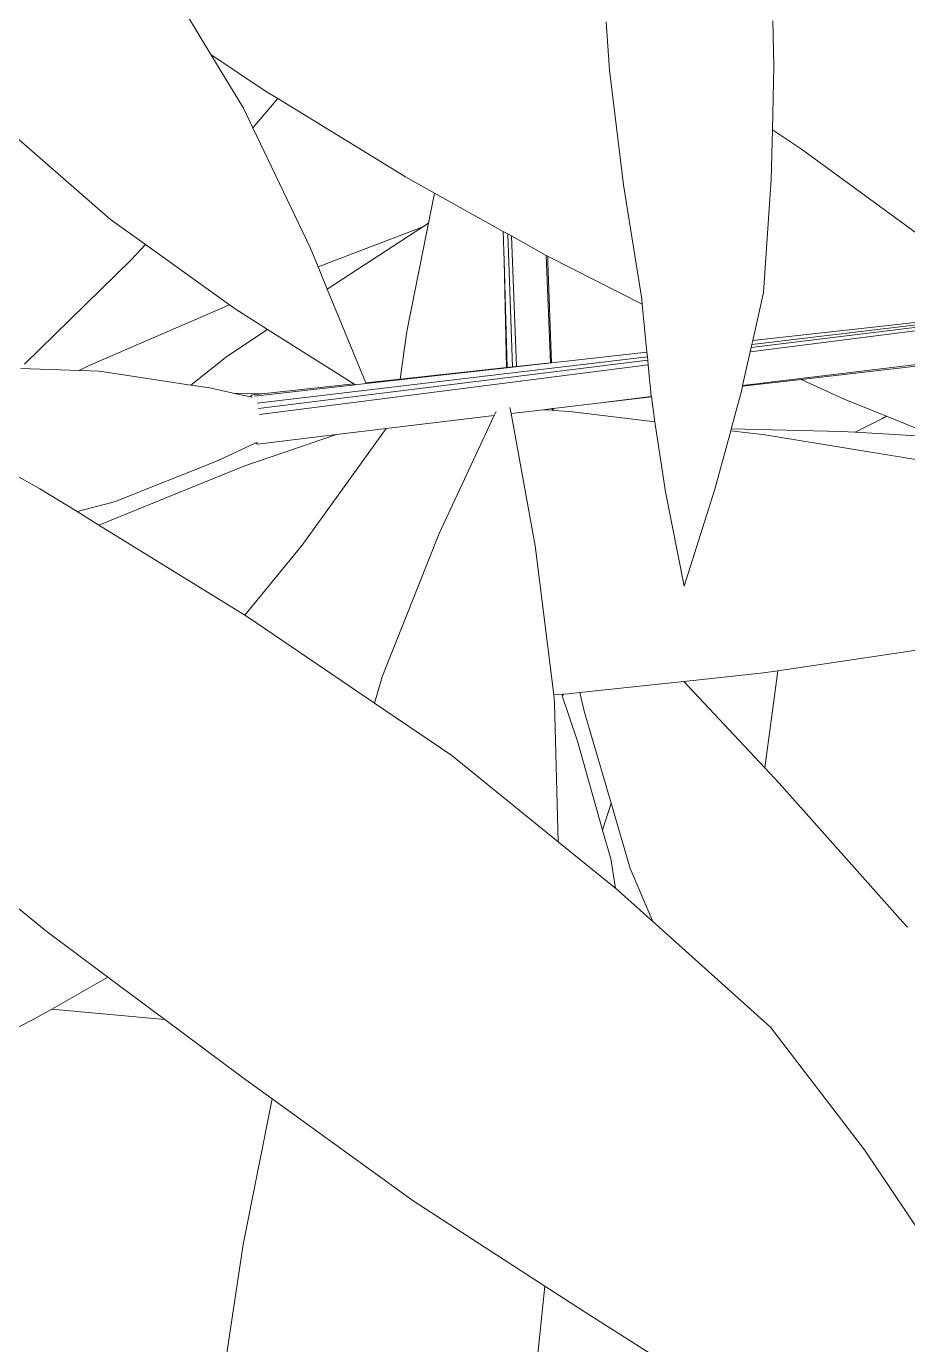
# Model space of a CAD drawing. Header units: millimetres. Extents: x 18 to 174501, y 22 to 24571.
# Drawn here: x 22470.7 to 22539.9, y 13692.1 to 13795.7 of the extents above; entities that cross this region are included whole.
import ezdxf

# ---------------------------------------------------------------- set-up
doc = ezdxf.new("R2010")
doc.units = ezdxf.units.MM
doc.header["$MEASUREMENT"] = 0
doc.layers.add('Edges', color=7, linetype='Continuous', lineweight=18)

# ---------------------------------------------------------------- blocks, each defined once
blk = doc.blocks.new('BAMBOOPLAN')
at = {"layer": 'Edges'}
for p, q in [((5.1692, 1.2697), (5.1515, 1.3168)), ((5.191, 1.2012), (5.1692, 1.2697)), ((4.9964, 1.2049), (4.9752, 1.255)), ((5.0532, 1.0879), (4.9964, 1.2049)), ((5.191, 1.2012), (5.2293, 1.1911)), ((5.2079, 1.1479), (5.191, 1.2012)), ((5.2293, 1.1911), (5.4051, 1.137)), ((5.7045, 1.1864), (5.248, 0.9657)), ((5.7055, 1.1858), (5.2484, 0.9621)), ((4.4506, 1.1727), (4.5674, 1.0754)), ((5.7079, 1.1843), (5.249, 0.9572)), ((5.2533, 0.9185), (5.7487, 1.1593)), ((5.2413, 1.0249), (5.2079, 1.1479)), ((5.2475, 0.9701), (5.5156, 1.0973)), ((5.1146, 0.9733), (5.0532, 1.0879)), ((4.5674, 1.0754), (4.6389, 1.0565)), ((4.5674, 1.0754), (4.6217, 1.0302)), ((5.3131, 0.9465), (5.5782, 1.074)), ((4.6388, 1.0128), (4.6546, 1.0531)), ((4.6389, 1.0565), (4.6546, 1.0531)), ((4.6546, 1.0531), (4.8189, 1.0167)), ((4.6217, 1.0302), (4.6388, 1.0128)), ((5.2475, 0.9701), (5.2413, 1.0249)), ((4.6388, 1.0128), (4.7436, 0.9067)), ((4.8189, 1.0167), (4.8558, 1.0101)), ((4.8604, 0.9761), (4.8558, 1.0101)), ((4.8558, 1.0101), (4.9425, 0.9945)), ((4.9542, 0.9637), (4.9425, 0.9945)), ((4.9425, 0.9945), (4.9484, 0.9935)), ((4.9484, 0.9935), (5.0022, 0.854)), ((4.9484, 0.9935), (4.953, 0.9927)), ((4.953, 0.9927), (5.0064, 0.856)), ((4.953, 0.9927), (4.9971, 0.9848)), ((5.041, 0.8722), (4.9971, 0.9848)), ((4.9971, 0.9848), (4.999, 0.9844)), ((5.0013, 0.9784), (4.999, 0.9844)), ((4.999, 0.9844), (4.9991, 0.9844)), ((5.0013, 0.9784), (4.9991, 0.9844)), ((4.9991, 0.9844), (5.0004, 0.9842)), ((5.0004, 0.9842), (5.117, 0.9681)), ((5.0421, 0.8728), (5.0013, 0.9784)), ((4.7592, 0.889), (4.8555, 0.9699)), ((4.7894, 0.8849), (4.8555, 0.9699)), ((4.8555, 0.9699), (4.8604, 0.9761)), ((4.8771, 0.8528), (4.8604, 0.9761)), ((4.9961, 0.8512), (4.9542, 0.9637)), ((4.9966, 0.8514), (4.9542, 0.9637)), ((5.117, 0.9681), (5.1146, 0.9733)), ((5.1395, 0.9188), (5.117, 0.9681)), ((5.248, 0.9657), (5.2475, 0.9701)), ((5.2484, 0.9621), (5.248, 0.9657)), ((5.249, 0.9572), (5.2484, 0.9621)), ((5.2533, 0.9185), (5.249, 0.9572)), ((4.3238, 0.9435), (4.5215, 0.8632)), ((5.2534, 0.9178), (5.3131, 0.9465)), ((5.3131, 0.9465), (5.366, 0.9414)), ((5.366, 0.9414), (5.4173, 0.9388)), ((5.3898, 0.9101), (5.4139, 0.9347)), ((5.4139, 0.9347), (5.4173, 0.9388)), ((5.4173, 0.9388), (5.4539, 0.9369)), ((5.0787, 0.8899), (5.1395, 0.9188)), ((5.1416, 0.9142), (5.1395, 0.9188)), ((5.2534, 0.9178), (5.2533, 0.9185)), ((5.4567, 0.9292), (5.3898, 0.9101)), ((4.7436, 0.9067), (4.7592, 0.889)), ((5.1416, 0.9142), (4.7443, 0.7221)), ((5.1433, 0.9106), (4.7477, 0.7169)), ((5.1454, 0.906), (4.7511, 0.7108)), ((5.1433, 0.9106), (5.1416, 0.9142)), ((5.1454, 0.906), (5.1433, 0.9106)), ((5.1601, 0.8738), (5.1454, 0.906)), ((5.254, 0.9122), (5.2534, 0.9178)), ((5.257, 0.8684), (5.254, 0.9122)), ((5.3746, 0.9058), (5.257, 0.8684)), ((5.295, 0.8742), (5.5177, 0.9128)), ((5.3898, 0.9101), (5.3746, 0.9058)), ((4.7592, 0.889), (4.7771, 0.8687)), ((4.8528, 0.7827), (5.0787, 0.8899)), ((5.0421, 0.8728), (5.0787, 0.8899)), ((4.7771, 0.8687), (4.7894, 0.8849)), ((5.2572, 0.866), (5.295, 0.8742)), ((4.5215, 0.8632), (4.5676, 0.8494)), ((4.7771, 0.8687), (4.8521, 0.7835)), ((5.0064, 0.856), (5.041, 0.8722)), ((5.041, 0.8722), (5.0421, 0.8728)), ((5.1033, 0.8456), (5.1603, 0.8733)), ((5.1033, 0.8456), (5.1605, 0.8731)), ((5.1603, 0.8733), (5.1601, 0.8738)), ((5.1605, 0.8731), (5.1603, 0.8733)), ((5.1735, 0.8479), (5.1605, 0.8731)), ((5.2572, 0.866), (5.257, 0.8684)), ((5.2618, 0.7985), (5.2572, 0.866)), ((4.5581, 0.8281), (4.5676, 0.8494)), ((4.5676, 0.8494), (4.6788, 0.8163)), ((4.8873, 0.8), (4.8771, 0.8528)), ((4.8873, 0.8), (4.9961, 0.8512)), ((4.9961, 0.8512), (4.9966, 0.8514)), ((4.9966, 0.8514), (5.0022, 0.854)), ((5.0022, 0.854), (5.0064, 0.856)), ((5.0606, 0.8248), (5.1033, 0.8456)), ((5.0795, 0.8276), (5.1735, 0.8479)), ((5.2102, 0.7773), (5.1735, 0.8479)), ((4.4832, 0.6784), (4.5581, 0.8281)), ((4.5523, 0.7003), (4.6788, 0.8163)), ((4.6788, 0.8163), (4.6878, 0.8137)), ((5.0177, 0.804), (5.0508, 0.82)), ((5.0508, 0.82), (5.0596, 0.8243)), ((5.0508, 0.82), (5.0603, 0.8226)), ((5.0596, 0.8243), (5.0606, 0.8248)), ((5.0603, 0.8226), (5.0596, 0.8243)), ((5.0603, 0.8226), (5.0614, 0.8228)), ((5.0614, 0.8228), (5.0606, 0.8248)), ((5.0614, 0.8228), (5.0795, 0.8276)), ((4.6878, 0.8137), (4.7282, 0.8041)), ((4.6951, 0.7606), (4.7282, 0.8041)), ((4.7282, 0.8041), (4.8399, 0.7778)), ((4.8521, 0.7835), (4.8873, 0.8)), ((5.0006, 0.7957), (5.0012, 0.8007)), ((5.0177, 0.804), (5.0143, 0.8101)), ((5.0918, 0.6725), (5.0177, 0.804)), ((4.8906, 0.7422), (5.0006, 0.7957)), ((4.9855, 0.6504), (5.0006, 0.7957)), ((5.2647, 0.6841), (5.2618, 0.7985)), ((4.7386, 0.7285), (4.8415, 0.7774)), ((4.7458, 0.7336), (4.8399, 0.7778)), ((4.8399, 0.7778), (4.8415, 0.7774)), ((4.8415, 0.7774), (4.8528, 0.7827)), ((4.8521, 0.7835), (4.8528, 0.7827)), ((5.2647, 0.6841), (5.2102, 0.7773)), ((4.6673, 0.7169), (4.6951, 0.7606)), ((4.84, 0.7176), (4.8906, 0.7422)), ((4.844, 0.5877), (4.8906, 0.7422)), ((4.7152, 0.724), (4.7458, 0.7336)), ((4.7152, 0.724), (4.7348, 0.7264)), ((4.7354, 0.7283), (4.7348, 0.7264)), ((4.7348, 0.7264), (4.7368, 0.7266)), ((4.7366, 0.7293), (4.7354, 0.7283)), ((4.7366, 0.7293), (4.7458, 0.7336)), ((4.5655, 0.6982), (4.6673, 0.7169)), ((4.6673, 0.7169), (4.6885, 0.7208)), ((4.6885, 0.7208), (4.7152, 0.724)), ((4.7532, 0.6501), (4.84, 0.7176)), ((4.7598, 0.6786), (4.84, 0.7176)), ((4.5435, 0.6915), (4.5523, 0.7003)), ((4.5435, 0.6915), (4.5655, 0.6982)), ((5.3953, 0.6286), (5.5416, 0.7049)), ((4.481, 0.6722), (4.5435, 0.6915)), ((4.7239, 0.6466), (4.7576, 0.6794)), ((4.7576, 0.6794), (4.7589, 0.6806)), ((4.7598, 0.6786), (4.7576, 0.6794)), ((5.1661, 0.521), (5.0918, 0.6725)), ((4.6209, 0.5345), (4.7532, 0.6501)), ((4.6291, 0.5651), (4.7239, 0.6466)), ((4.9775, 0.4771), (4.9855, 0.6504)), ((5.3806, 0.621), (5.3953, 0.6286)), ((5.4171, 0.5206), (5.3953, 0.6286)), ((5.2993, 0.5828), (5.3806, 0.621)), ((4.5452, 0.5515), (4.2752, 0.5996)), ((4.8091, 0.4922), (4.844, 0.5877)), ((5.1929, 0.5328), (5.2993, 0.5828)), ((5.4171, 0.5206), (5.2993, 0.5828)), ((4.593, 0.5408), (4.6291, 0.5651)), ((4.593, 0.5408), (4.5452, 0.5515)), ((4.6209, 0.5345), (4.593, 0.5408)), ((4.8091, 0.4922), (4.6209, 0.5345)), ((5.1661, 0.521), (5.1762, 0.5252)), ((5.1682, 0.5167), (5.1661, 0.521)), ((5.1753, 0.5227), (5.1752, 0.5228)), ((5.1764, 0.5249), (5.1753, 0.5227)), ((5.2083, 0.4803), (5.1753, 0.5227)), ((5.1762, 0.5252), (5.1811, 0.5272)), ((5.1764, 0.5249), (5.1762, 0.5252)), ((5.1811, 0.5272), (5.1929, 0.5328)), ((5.2043, 0.5147), (5.1929, 0.5328)), ((5.4377, 0.5098), (5.4171, 0.5206)), ((5.1699, 0.5121), (5.1682, 0.5167)), ((5.2246, 0.3665), (5.1699, 0.5121)), ((5.2667, 0.4268), (5.2043, 0.5147)), ((5.6201, 0.4074), (5.4377, 0.5098)), ((4.8138, 0.4912), (4.8091, 0.4922)), ((4.979, 0.4463), (4.8138, 0.4912)), ((4.979, 0.4463), (4.9775, 0.4771)), ((5.2676, 0.3951), (5.2083, 0.4803)), ((5.0801, 0.4189), (4.979, 0.4463)), ((5.2246, 0.3665), (5.0801, 0.4189)), ((5.2676, 0.3951), (5.2667, 0.4268)), ((5.311, 0.3645), (5.2667, 0.4268)), ((5.627, 0.4036), (5.6201, 0.4074)), ((5.2867, 0.3675), (5.2676, 0.3951)), ((5.3008, 0.3389), (5.2246, 0.3665)), ((5.3026, 0.3381), (5.2867, 0.3675)), ((5.3543, 0.3163), (5.311, 0.3645)), ((5.3026, 0.3381), (5.3008, 0.3389)), ((5.3543, 0.3163), (5.3026, 0.3381)), ((5.5179, 0.2474), (5.3543, 0.3163)), ((5.6627, 0.1516), (5.5179, 0.2474)), ((5.8036, 0.0447), (5.6627, 0.1516)), ((4.7134, 0.0843), (4.6307, 0.1146)), ((4.7964, 0.0578), (4.7134, 0.0843)), ((4.7485, 0.0033), (4.7964, 0.0578)), ((4.8722, 0.0337), (4.7964, 0.0578)), ((4.8722, 0.0337), (4.7485, 0.0033)), ((4.9755, 0.0008), (4.8722, 0.0337)), ((4.732, -0.0154), (4.7485, 0.0033)), ((5.0153, -0.0112), (4.9755, 0.0008)), ((5.0381, -0.1768), (5.0153, -0.0112)), ((5.2025, -0.0679), (5.0153, -0.0112)), ((4.5931, -0.1582), (4.732, -0.0154)), ((5.3735, -0.1104), (5.2025, -0.0679)), ((5.4318, -0.1248), (5.3735, -0.1104)), ((5.4157, -0.2932), (5.3735, -0.1104)), ((5.5227, -0.1463), (5.4318, -0.1248)), ((5.0692, -0.3454), (5.0381, -0.1768))]:
    blk.add_line(p, q, dxfattribs=at)

msp = doc.modelspace()

# ---------------------------------------------------------------- block references
at = {"xscale": 69.97983938875464, "yscale": 69.97983938875464, "zscale": 69.97983938875464, "rotation": 340.9588725647666}
msp.add_blockref('BAMBOOPLAN', (22158.48, 13826.65), dxfattribs=at)

doc.saveas('drawing.dxf')
